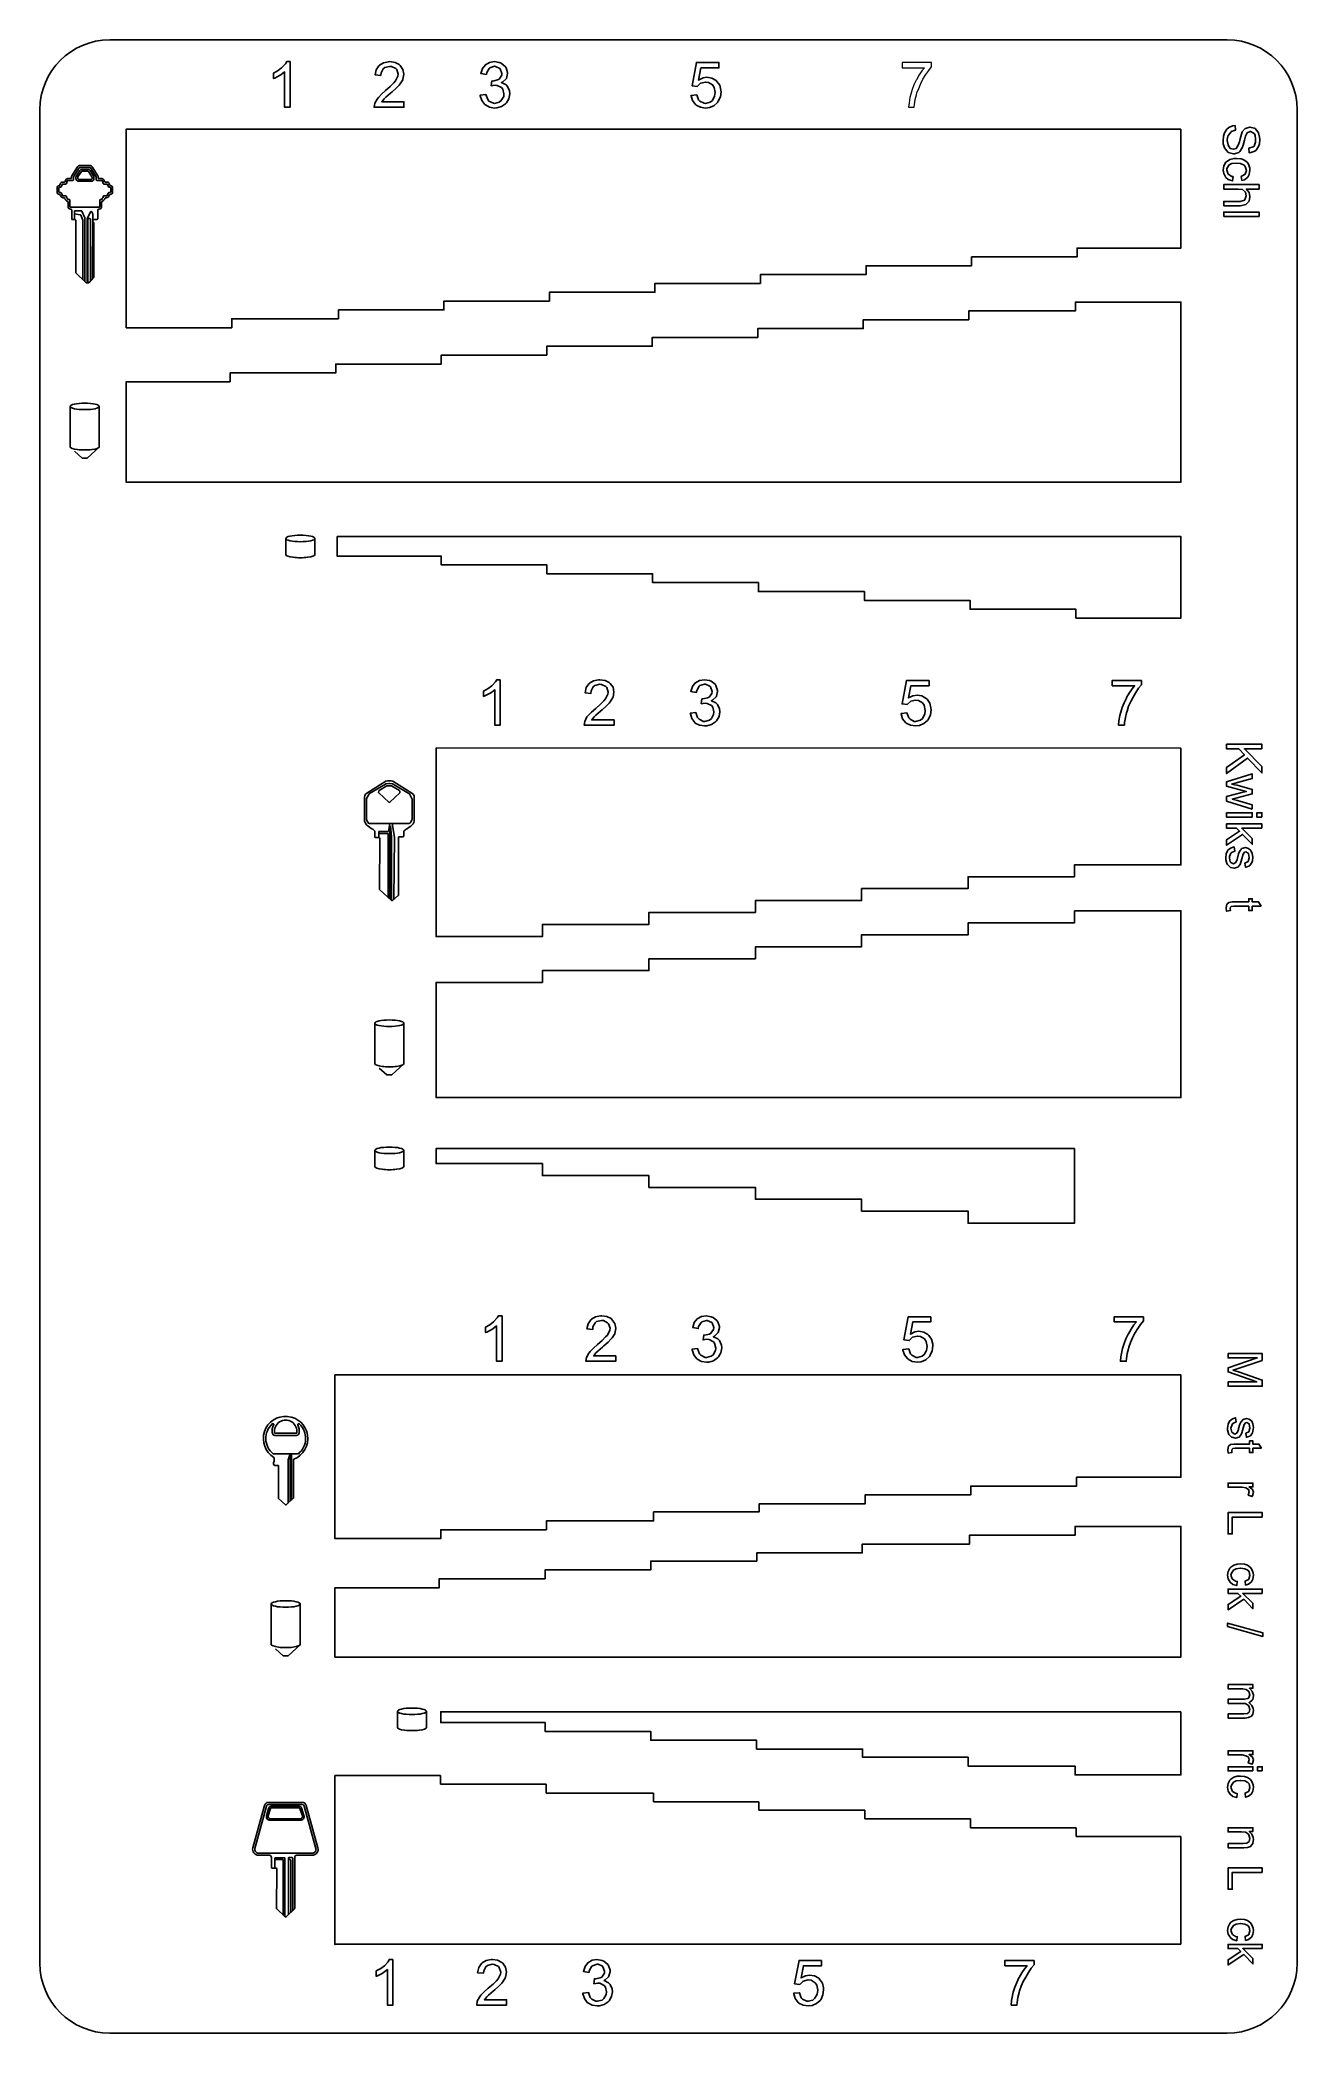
# Model space of a CAD drawing. Extents: x 0 to 5398, y 0 to 8560.
import ezdxf

# ---------------------------------------------------------------- set-up
doc = ezdxf.new("R2010")
doc.units = 0
doc.header["$LTSCALE"] = 10.66
doc.header["$MEASUREMENT"] = 0

msp = doc.modelspace()

# ---------------------------------------------------------------- linework, layer by layer
at = {"color": 221}
for p, q in [((300, 8560), (5098, 8560)), ((0, 300), (0, 8260)), ((5398, 8260), (5398, 300)), ((133, 7964), (120.3, 7964)), ((136, 7970.2), (136, 7967)), ((161.3, 8014.7), (137.6, 7975.9)), ((196, 8020), (170.7, 8020)), ((215.3, 8020), (196, 8020)), ((248.4, 7975.9), (224.7, 8014.7)), ((250, 7967), (250, 7970.2)), ((265.7, 7964), (253, 7964)), ((74, 7924), (74, 7907)), ((87.8, 7941.7), (86, 7936.9)), ((87.5, 7894.2), (89.9, 7888.7)), ((105.5, 7949), (98.1, 7949)), ((100, 7882), (103.4, 7882)), ((109.7, 7955.8), (108.4, 7951.2)), ((277.6, 7951.2), (276.3, 7955.8)), ((287.9, 7949), (280.5, 7949)), ((282.6, 7882), (286, 7882)), ((296.1, 7888.7), (298.5, 7894.2)), ((300, 7936.9), (298.2, 7941.7)), ((312, 7907), (312, 7924)), ((121, 7863.3), (121, 7844)), ((132, 7833), (134, 7833)), ((137, 7830), (137, 7791)), ((148.2, 7788), (148.2, 7823)), ((148.2, 7812.4), (173.3, 7809.2)), ((151.2, 7826), (178, 7826)), ((175.7, 7807.4), (184.8, 7785.6)), ((180.8, 7824.2), (192.8, 7795.6)), ((193, 7794.4), (193, 7522)), ((203, 7517), (203, 7790.3)), ((203.3, 7791.6), (218, 7821)), ((207.2, 7791.1), (206.2, 7788.5)), ((214, 7793), (210, 7793)), ((217, 7524.1), (217, 7790)), ((223.5, 7820.8), (226.8, 7812.5)), ((227, 7811.4), (226.1, 7535)), ((249, 7792), (249, 7830)), ((252, 7833), (254, 7833)), ((265, 7844), (265, 7863.3)), ((140, 7788), (151, 7788)), ((154, 7785), (154, 7562.2)), ((185, 7784.4), (185, 7530)), ((206, 7787.4), (206, 7517)), ((227, 7780), (227, 7789)), ((227, 7789), (246, 7789)), ((231.1, 7775.9), (227, 7780)), ((232, 7543.1), (232, 7773.8)), ((154.9, 7560.1), (197.1, 7517.9)), ((211.9, 7518.1), (231.3, 7541.2)), ((199.2, 7517), (209.6, 7517)), ((130, 6986), (130, 6811)), ((255, 6986), (255, 6811)), ((149.3, 6793.5), (182, 6764)), ((182, 6764), (203, 6764)), ((255, 6811), (203, 6764)), ((1056, 6419), (1056, 6350)), ((1181, 6419), (1181, 6350)), ((1394, 5308.2), (1394, 5211.4)), ((1403, 5301.9), (1411.8, 5319.6)), ((1486, 5376), (1403.5, 5325.2)), ((1415.3, 5323.3), (1483.4, 5364)), ((1454.2, 5328.5), (1454.8, 5333.6)), ((1498, 5286), (1455.1, 5326)), ((1456.2, 5335.8), (1490.3, 5356.6)), ((1486.9, 5365.2), (1498.9, 5366.7)), ((1491.8, 5357), (1499, 5357)), ((1508.2, 5357), (1499, 5357)), ((1513.1, 5365.2), (1501.1, 5366.7)), ((1502, 5286), (1544.9, 5326)), ((1543.8, 5335.8), (1509.7, 5356.6)), ((1515, 5376), (1597.5, 5325.2)), ((1584.7, 5323.3), (1516.6, 5364)), ((1545.8, 5328.5), (1545.2, 5333.6)), ((1597, 5301.9), (1588.2, 5319.6)), ((1607, 5308.2), (1607, 5211.4)), ((1402, 5214), (1402, 5297.9)), ((1598, 5214), (1598, 5297.9)), ((1407.6, 5200.2), (1402.9, 5210.2)), ((1421.3, 5195), (1415.7, 5195)), ((1421.3, 5195), (1584.3, 5195)), ((1438, 5137.1), (1438, 5160.6)), ((1455.2, 5134), (1455.2, 5160)), ((1455.2, 5160), (1497, 5160)), ((1496, 5152), (1455.2, 5152)), ((1496, 4877.2), (1496, 5152)), ((1497, 5160), (1502.8, 5195)), ((1502.8, 5195), (1512.7, 5195)), ((1505, 5185), (1503, 5165)), ((1503, 5165), (1503, 4871)), ((1509.4, 5137), (1505, 5185)), ((1509.4, 4865.3), (1509.4, 5137)), ((1512.7, 5195), (1522, 5136.2)), ((1559, 5138), (1543, 5138)), ((1562, 5141), (1562, 5159.2)), ((1592.4, 5200.2), (1597.1, 5210.2)), ((1456, 5134), (1441, 5134.1)), ((1458, 4912.4), (1459, 5131)), ((1522, 5135.8), (1520.2, 4869.8)), ((1540, 5135), (1540, 4887.4)), ((1510.1, 4864.7), (1459, 4910.1)), ((1538.9, 4885.1), (1514, 4864.6)), ((1438, 4337), (1438, 4162)), ((1563, 4337), (1563, 4162)), ((1457.3, 4144.5), (1490, 4115)), ((1490, 4115), (1511, 4115)), ((1563, 4162), (1511, 4115)), ((1438, 3791), (1438, 3722)), ((1563, 3791), (1563, 3722)), ((1065.9, 2462.5), (1074.3, 2488)), ((1074.3, 2488), (1074, 2283.9)), ((1080, 2289.5), (1080, 2488)), ((1006, 2469.8), (1006, 2457.2)), ((1024, 2437), (1010.6, 2437)), ((1024, 2437), (1024, 2298.3)), ((1065.8, 2276.2), (1065.8, 2461.5)), ((1089, 2462.2), (1089, 2299.2)), ((1024.9, 2296.1), (1053.9, 2268.9)), ((1088.1, 2297), (1058.1, 2268.9)), ((993, 1843), (993, 1668)), ((1118, 1843), (1118, 1668)), ((1012.3, 1650.5), (1045, 1621)), ((1118, 1668), (1066, 1621)), ((1045, 1621), (1066, 1621)), ((1535, 1382), (1535, 1313)), ((1660, 1382), (1660, 1313)), ((1720, 1107), (1267, 1107)), ((1267, 1107), (1267, 382)), ((1720, 1107), (1720, 1069)), ((1720, 1069), (2174, 1069)), ((2174, 1069), (2174, 1031)), ((2174, 1031), (2634, 1031)), ((2634, 1031), (2634, 993)), ((964.5, 977.8), (914.2, 795.7)), ((1126.1, 991), (981.9, 991)), ((2634, 993), (3087, 993)), ((3087, 993), (3087, 958)), ((3087, 958), (3542, 958)), ((3542, 958), (3542, 920)), ((3542, 920), (3995, 920)), ((3995, 920), (3996, 920)), ((3996, 920), (3996, 882)), ((3996, 882), (4450, 882)), ((4450, 882), (4450, 844)), ((4450, 844), (4899, 845)), ((4899, 845), (4899, 382)), ((938.3, 764), (985.3, 764)), ((994, 712.1), (994.3, 754.9)), ((1014, 709), (997, 709.1)), ((1008.7, 725), (1008.7, 750)), ((1008.7, 709), (1008.7, 725)), ((1011.7, 753), (1049, 753)), ((1041.6, 746), (1011.7, 746)), ((1016, 535.3), (1017, 706)), ((1044.6, 522.8), (1044.6, 743)), ((1052, 750), (1052, 499.8)), ((1067, 751), (1067, 508.4)), ((1082.4, 754), (1070, 754)), ((1074.3, 745), (1070, 745)), ((1077.3, 518.2), (1077.3, 742)), ((1085.4, 525.9), (1085.4, 751)), ((1094, 755), (1094, 535.3)), ((1172, 764), (1103, 764)), ((1052.9, 499), (1016.9, 533.1)), ((1044.6, 506.8), (1044.6, 522.8)), ((1093.1, 533.1), (1057.1, 499)), ((4899, 382), (1267, 382)), ((5098, 0), (300, 0))]:
    msp.add_line(p, q, dxfattribs=at)
at = {"color": 221, "flags": 128}
for points in [[(1074.6, 8466.4), (1059.8, 8466.4), (1054.2, 8457.2), (1038, 8440.3), (1022.5, 8428.4), (1003.5, 8417.1), (1003.5, 8393.9), (1008.5, 8396), (1028.2, 8406.6), (1034.5, 8410.1), (1050.7, 8422.7), (1050.7, 8270.7), (1074.6, 8270.7), (1074.6, 8466.4)], [(1502.5, 8466.4), (1496.8, 8465.7), (1475, 8461.4), (1458.1, 8451.6), (1455.3, 8448.8), (1444.1, 8431.9), (1439.1, 8410.1), (1463.8, 8407.3), (1465.2, 8418.5), (1474.3, 8436.1), (1480.6, 8441), (1501.8, 8446), (1510.2, 8445.3), (1528.5, 8436.8), (1532, 8432.6), (1538.3, 8412.9), (1536.9, 8403.7), (1527.1, 8384), (1520.1, 8374.9), (1504.6, 8360.1), (1484.2, 8342.5), (1466.6, 8327), (1453.2, 8313), (1447.6, 8305.9), (1437.7, 8287.6), (1434.9, 8270.7), (1563, 8270.7), (1563, 8294), (1468, 8294), (1477.8, 8306.6), (1485.6, 8313.7), (1505.3, 8331.3), (1512.3, 8336.9), (1529.9, 8353.1), (1542.6, 8365), (1547.5, 8371.4), (1558, 8389), (1558.8, 8391.1), (1563, 8412.2), (1563, 8412.9), (1558.8, 8433.3), (1546.8, 8450.2), (1542.6, 8453.7), (1525, 8462.8), (1502.5, 8466.4)], [(1951.4, 8466.4), (1931, 8462.8), (1912.7, 8453), (1900, 8436.8), (1893, 8415.7), (1916.9, 8411.5), (1918.3, 8419.9), (1928.9, 8437.5), (1931.7, 8440.3), (1952.1, 8446.7), (1956.3, 8446), (1974.6, 8437.5), (1976.7, 8435.4), (1983.8, 8415.7), (1983.1, 8408), (1971.8, 8391.8), (1964.8, 8388.3), (1944.4, 8383.3), (1940.2, 8384), (1937.3, 8362.9), (1954.2, 8365.7), (1963.4, 8364.3), (1981.7, 8355.2), (1987.3, 8348.1), (1992.2, 8327.7), (1991.5, 8316.5), (1981, 8298.9), (1972.5, 8292.6), (1952.1, 8286.9), (1947.2, 8287.6), (1928.2, 8296.1), (1922.6, 8303.8), (1914.1, 8325.6), (1890.2, 8322.1), (1890.9, 8319.3), (1897.2, 8298.9), (1909.9, 8282.7), (1912.7, 8280.6), (1930.3, 8270.7), (1952.1, 8267.2), (1962, 8267.9), (1982.4, 8273.6), (1999.3, 8284.8), (2003.5, 8289.7), (2014, 8307.3), (2017.6, 8328.4), (2016.9, 8341.1), (2008.4, 8359.4), (2001.4, 8367.1), (1981.7, 8376.3), (1985.9, 8378.4), (2001.4, 8392.5), (2002.8, 8394.6), (2008.4, 8415.7), (2007.7, 8419.9), (2001.4, 8440.3), (1997.9, 8446), (1981, 8459.3), (1972.5, 8462.8), (1951.4, 8466.4)], [(2864.1, 8399.5), (2847.2, 8397.4), (2827.5, 8387.6), (2838.1, 8439.6), (2915.5, 8439.6), (2915.5, 8462.8), (2819.1, 8462.8), (2800.1, 8362.9), (2822.6, 8360.1), (2836.6, 8373.5), (2837.4, 8373.5), (2857.8, 8378.4), (2870.4, 8377), (2888, 8367.1), (2895.1, 8355.9), (2899.3, 8334.8), (2897.2, 8317.9), (2887.3, 8300.3), (2878.2, 8292.6), (2858.5, 8286.9), (2852.8, 8287.6), (2833.8, 8296.1), (2828.2, 8303.1), (2820.5, 8323.5), (2795.8, 8321.4), (2795.8, 8319.3), (2802.2, 8298.9), (2814.8, 8282), (2817.6, 8279.9), (2835.9, 8270.7), (2858.5, 8267.2), (2875.3, 8269.3), (2893.6, 8277.1), (2909.1, 8291.2), (2912.6, 8296.1), (2921.8, 8315.1), (2924.6, 8336.9), (2923.9, 8344.6), (2919, 8365), (2907, 8381.9), (2903.5, 8385.4), (2885.2, 8396), (2864.1, 8399.5)], [(5238.2, 8131.6), (5237.1, 8142.6), (5232.7, 8160.1), (5229.4, 8165.6), (5217.4, 8178.7), (5214.1, 8180.9), (5195.5, 8185.3), (5194.4, 8185.3), (5176.9, 8179.8), (5174.7, 8178.7), (5162.6, 8164.5), (5159.3, 8155.7), (5152.8, 8134.9), (5150.6, 8122.8), (5145.1, 8107.5), (5136.3, 8093.3), (5124.3, 8090), (5111.2, 8093.3), (5101.3, 8107.5), (5101.3, 8108.6), (5098, 8127.2), (5098, 8132.7), (5102.4, 8151.3), (5103.5, 8151.3), (5114.4, 8165.6), (5115.5, 8166.6), (5133.1, 8172.1), (5132, 8191.8), (5121, 8190.7), (5104.6, 8183.1), (5096.9, 8176.5), (5086, 8161.2), (5081.6, 8146.9), (5080.5, 8126.1), (5080.5, 8114.1), (5086, 8096.6), (5090.3, 8090), (5102.4, 8076.8), (5107.9, 8074.6), (5125.4, 8070.3), (5129.8, 8070.3), (5147.3, 8076.8), (5151.7, 8080.1), (5162.6, 8096.6), (5167, 8107.5), (5172.5, 8129.4), (5176.9, 8146.9), (5183.4, 8160.1), (5196.6, 8166.6), (5197.7, 8166.6), (5213, 8157.9), (5217.4, 8151.3), (5219.6, 8131.6), (5219.6, 8120.6), (5213, 8104.2), (5208.6, 8100.9), (5191.1, 8094.4), (5192.2, 8074.6), (5198.8, 8075.7), (5216.3, 8082.3), (5221.8, 8086.7), (5232.7, 8102), (5236, 8113), (5238.2, 8131.6)], [(5195.5, 8000.2), (5195.5, 8008.9), (5188.9, 8026.5), (5183.4, 8034.1), (5169.2, 8045.1), (5157.2, 8048.4), (5137.4, 8050.6), (5127.6, 8050.6), (5109, 8046.2), (5094.7, 8036.3), (5092.5, 8034.1), (5083.8, 8018.8), (5080.5, 8000.2), (5082.7, 7985.9), (5091.4, 7969.5), (5102.4, 7960.7), (5121, 7954.2), (5123.2, 7972.8), (5117.7, 7973.9), (5102.4, 7982.6), (5101.3, 7983.7), (5095.8, 8000.2), (5095.8, 8007.8), (5105.7, 8023.2), (5117.7, 8028.6), (5138.5, 8030.8), (5155, 8029.7), (5170.3, 8022.1), (5174.7, 8016.6), (5180.2, 7999.1), (5174.7, 7983.7), (5174.7, 7982.6), (5158.2, 7973.9), (5160.4, 7956.4), (5172.5, 7959.6), (5186.7, 7970.6), (5192.2, 7981.5), (5195.5, 8000.2)], [(5234.9, 7919.1), (5234.9, 7938.8), (5082.7, 7938.8), (5082.7, 7919.1), (5142.9, 7919.1), (5145.1, 7919.1), (5163.7, 7916.9), (5175.8, 7906), (5179.1, 7890.6), (5179.1, 7889.5), (5173.6, 7873.1), (5171.4, 7870.9), (5152.8, 7866.5), (5082.7, 7866.5), (5082.7, 7847.9), (5152.8, 7847.9), (5160.4, 7849), (5178, 7852.3), (5191.1, 7865.4), (5192.2, 7867.6), (5195.5, 7886.3), (5195.5, 7887.4), (5192.2, 7904.9), (5180.2, 7919.1), (5234.9, 7919.1)], [(5082.7, 7801.9), (5234.9, 7801.9), (5234.9, 7820.5), (5082.7, 7820.5), (5082.7, 7801.9)], [(1976.7, 5812.1), (1961.3, 5812.1), (1955.6, 5802.9), (1940.2, 5786), (1924.7, 5774.1), (1905, 5763.5), (1905, 5740.3), (1910.6, 5742.4), (1930.3, 5753), (1935.9, 5756.5), (1952.8, 5769.1), (1952.8, 5617.1), (1976.7, 5617.1), (1976.7, 5812.1)], [(2403.9, 5812.1), (2399, 5812.1), (2377.1, 5807.8), (2360.3, 5798), (2356.7, 5795.2), (2346.2, 5778.3), (2341.3, 5755.8), (2365.9, 5753.7), (2366.6, 5764.2), (2375.7, 5781.8), (2382.8, 5787.4), (2403.9, 5792.4), (2411.6, 5791.7), (2429.9, 5782.5), (2434.1, 5778.3), (2440.5, 5758.6), (2439.1, 5750.1), (2429.2, 5730.4), (2421.5, 5721.3), (2406.7, 5706.5), (2386.3, 5688.9), (2368.7, 5673.4), (2355.3, 5659.4), (2349, 5652.3), (2339.1, 5633.3), (2336.3, 5617.1), (2465.1, 5617.1), (2465.1, 5639.7), (2369.4, 5639.7), (2380, 5653), (2387, 5660.1), (2407.4, 5677.7), (2413.7, 5683.3), (2432, 5698.8), (2444, 5711.4), (2448.9, 5717.8), (2460.2, 5735.4), (2460.9, 5736.8), (2464.4, 5758.6), (2460.9, 5779.7), (2448.2, 5796.6), (2444.7, 5800.1), (2426.4, 5809.3), (2403.9, 5812.1)], [(2853.5, 5812.1), (2832.4, 5809.3), (2814.8, 5799.4), (2814.1, 5798.7), (2802.2, 5783.2), (2794.4, 5762.1), (2818.4, 5757.9), (2820.5, 5766.3), (2830.3, 5783.9), (2833.8, 5786.7), (2853.5, 5792.4), (2857.8, 5792.4), (2876.8, 5783.9), (2878.9, 5781.8), (2885.9, 5762.1), (2884.5, 5753.7), (2873.2, 5737.5), (2866.9, 5734), (2845.8, 5729.7), (2842.3, 5729.7), (2839.5, 5709.3), (2856.3, 5711.4), (2865.5, 5710.7), (2883.8, 5700.9), (2888.7, 5694.5), (2894.3, 5674.1), (2892.9, 5662.9), (2883.1, 5645.3), (2874.6, 5638.3), (2854.2, 5633.3), (2849.3, 5633.3), (2830.3, 5642.5), (2824, 5650.2), (2816.2, 5671.3), (2792.3, 5668.5), (2793, 5665.7), (2798.6, 5645.3), (2812, 5629.1), (2814.1, 5626.3), (2832.4, 5616.4), (2854.2, 5613.6), (2863.4, 5614.3), (2883.8, 5620), (2901.4, 5631.2), (2905.6, 5635.4), (2916.2, 5653.7), (2919.7, 5674.1), (2918.3, 5686.8), (2909.8, 5705.8), (2902.8, 5713.5), (2883.1, 5722), (2888, 5724.8), (2903.5, 5738.9), (2904.9, 5741), (2909.8, 5761.4), (2909.8, 5766.3), (2902.8, 5786.7), (2899.3, 5792.4), (2882.4, 5805.7), (2874.6, 5808.5), (2853.5, 5812.1)], [(3817.6, 5808.5), (3720.5, 5808.5), (3702.2, 5708.6), (3724, 5705.8), (3738.8, 5719.9), (3759.9, 5724.8), (3771.8, 5723.4), (3789.4, 5712.8), (3797.2, 5702.3), (3801.4, 5680.5), (3799.3, 5663.6), (3789.4, 5646), (3780.3, 5639), (3759.9, 5633.3), (3754.3, 5633.3), (3736, 5642.5), (3730.3, 5648.8), (3722.6, 5669.9), (3698, 5667.8), (3698, 5665.7), (3704.3, 5644.6), (3717, 5628.4), (3719.8, 5626.3), (3738.1, 5616.4), (3759.9, 5613.6), (3776.8, 5615.7), (3795.8, 5623.5), (3811.3, 5637.6), (3814.8, 5642.5), (3823.2, 5661.5), (3826.7, 5682.6), (3826, 5691), (3820.4, 5711.4), (3809.1, 5728.3), (3804.9, 5731.8), (3787.3, 5742.4), (3766.2, 5745.9), (3748.6, 5743.1), (3729.6, 5734), (3739.5, 5786), (3817.6, 5786), (3817.6, 5808.5)], [(4730.3, 5809.3), (4604.3, 5809.3), (4604.3, 5786), (4700, 5786), (4689.5, 5773.4), (4677.5, 5755.1), (4665.5, 5735.4), (4664.8, 5733.3), (4655, 5713.5), (4647.2, 5693.1), (4640.9, 5672.7), (4637.4, 5658), (4633.2, 5636.1), (4631.7, 5617.1), (4656.4, 5617.1), (4657.1, 5628.4), (4660.6, 5650.2), (4665.5, 5670.6), (4667.6, 5677.7), (4674.7, 5698.1), (4683.8, 5718.5), (4693.7, 5737.5), (4705.6, 5757.9), (4717.6, 5775.5), (4730.3, 5790.3), (4730.3, 5809.3)], [(5246.9, 5514.7), (5246.9, 5535), (5094.8, 5535), (5094.8, 5514.7), (5147.3, 5514.7), (5171.9, 5489.7), (5094.8, 5435.4), (5094.8, 5409.1), (5185.3, 5475.9), (5246.9, 5411.7), (5246.9, 5439.3), (5171.5, 5514.7), (5246.9, 5514.7)], [(5205.1, 5256.2), (5205.1, 5274.7), (5141.3, 5293.7), (5119.8, 5299.7), (5140.9, 5305.3), (5205.1, 5321.7), (5205.1, 5341.1), (5140.4, 5358.7), (5129.2, 5361.3), (5117.6, 5364.3), (5141.3, 5370.8), (5205.1, 5388.5), (5205.1, 5407.8), (5094.8, 5374.2), (5094.8, 5354.4), (5179.6, 5332), (5160.7, 5327.7), (5094.8, 5310.5), (5094.8, 5291.1), (5205.1, 5256.2)], [(5205.1, 5221.7), (5205.1, 5240.6), (5094.8, 5240.6), (5094.8, 5221.7), (5205.1, 5221.7)], [(5246.9, 5221.7), (5246.9, 5240.6), (5225.3, 5240.6), (5225.3, 5221.7), (5246.9, 5221.7)], [(5246.9, 5174.3), (5246.9, 5193.2), (5094.8, 5193.2), (5094.8, 5174.3), (5138.3, 5174.3), (5151.2, 5161.4), (5094.8, 5124.7), (5094.8, 5101.5), (5164.1, 5148), (5205.1, 5105.8), (5205.1, 5129.9), (5160.3, 5174.3), (5246.9, 5174.3)], [(5207.7, 5050.2), (5207.7, 5050.6), (5205.5, 5066.6), (5199.9, 5078.6), (5189.6, 5087.7), (5175.8, 5091.1), (5161.1, 5086.8), (5160.7, 5086.8), (5150.3, 5074.7), (5146.5, 5064.8), (5141.3, 5046.3), (5140, 5040.7), (5135.3, 5027.3), (5124.9, 5021.7), (5112.9, 5027.8), (5110.7, 5030.8), (5107.7, 5047.2), (5107.7, 5053.2), (5113.3, 5067), (5115.9, 5069.6), (5130.5, 5075.6), (5127.5, 5094.1), (5112.4, 5089.4), (5101.2, 5079.9), (5099.5, 5077.8), (5093.9, 5064.4), (5092.2, 5046.7), (5092.6, 5038.6), (5096.5, 5023.5), (5099.1, 5019.2), (5109.4, 5008), (5112, 5006.2), (5127.1, 5002.4), (5127.9, 5002.4), (5143, 5007.1), (5152.9, 5019.2), (5156.4, 5028.6), (5161.6, 5046.7), (5162, 5048.5), (5166.3, 5063.5), (5171.5, 5070.9), (5177.9, 5073), (5187.8, 5067.4), (5189.1, 5065.3), (5192.1, 5048.9), (5192.1, 5046.7), (5187.4, 5032.1), (5174, 5024.8), (5176.6, 5006.7), (5179.2, 5007.1), (5193.9, 5013.1), (5195.2, 5014), (5203.8, 5027.3), (5205.9, 5033.8), (5207.7, 5050.2)], [(5243.4, 4839.5), (5232.2, 4858), (5205.1, 4858), (5205.1, 4871.8), (5190.4, 4871.8), (5190.4, 4858), (5127.1, 4858), (5118.5, 4858), (5105.1, 4855.8), (5096.5, 4848.1), (5096.5, 4847.7), (5093, 4832.1), (5094.8, 4817.9), (5111.6, 4820.9), (5110.7, 4829.1), (5112, 4835.2), (5115.4, 4838.6), (5125.8, 4839.5), (5190.4, 4839.5), (5190.4, 4820.9), (5205.1, 4820.9), (5205.1, 4839.5), (5243.4, 4839.5)], [(1984.5, 3080.4), (1969, 3080.4), (1963.4, 3071.2), (1947.9, 3054.3), (1932.4, 3042.4), (1913.4, 3031.8), (1913.4, 3008.6), (1918.3, 3010.7), (1938, 3020.5), (1944.4, 3024.8), (1960.6, 3037.4), (1960.6, 2885.4), (1984.5, 2885.4), (1984.5, 3080.4)], [(2412.3, 3080.4), (2406.7, 3080.4), (2384.9, 3076.1), (2368, 3066.3), (2365.2, 3063.5), (2353.9, 3046.6), (2349, 3024.1), (2373.6, 3022), (2374.3, 3032.5), (2384.2, 3050.1), (2390.5, 3055.7), (2411.6, 3060.7), (2419.4, 3060), (2437.7, 3050.8), (2441.9, 3046.6), (2448.2, 3026.9), (2446.8, 3018.4), (2437, 2998), (2429.2, 2989.6), (2414.4, 2974.8), (2394, 2957.2), (2376.4, 2941.7), (2363.1, 2927.7), (2357.4, 2920.6), (2346.9, 2901.6), (2344.1, 2885.4), (2472.8, 2885.4), (2472.8, 2908), (2377.8, 2908), (2387.7, 2921.3), (2395.4, 2928.4), (2415.1, 2945.2), (2421.5, 2950.9), (2439.8, 2967.1), (2451.7, 2979.7), (2456.7, 2985.4), (2467.9, 3003.7), (2468.6, 3005.1), (2472.8, 3026.2), (2472.8, 3026.9), (2468.6, 3048), (2456, 3064.9), (2452.4, 3068.4), (2434.1, 3077.5), (2412.3, 3080.4)], [(2861.3, 3080.4), (2840.2, 3077.5), (2822.6, 3067), (2809.9, 3051.5), (2802.9, 3029.7), (2826.8, 3025.5), (2828.2, 3034.6), (2838.8, 3052.2), (2841.6, 3054.3), (2862, 3060.7), (2865.5, 3060.7), (2884.5, 3052.2), (2886.6, 3050.1), (2893.6, 3030.4), (2892.2, 3022), (2881, 3005.8), (2874.6, 3002.2), (2853.5, 2998), (2850, 2998), (2847.2, 2976.9), (2864.1, 2979.7), (2873.2, 2979), (2891.5, 2969.2), (2897.2, 2962.8), (2902.1, 2941.7), (2900.7, 2931.2), (2890.8, 2912.9), (2882.4, 2906.5), (2862, 2901.6), (2857.1, 2901.6), (2838.1, 2910.8), (2831.7, 2917.8), (2824, 2939.6), (2800.1, 2936.8), (2800.8, 2934), (2807.1, 2913.6), (2819.8, 2896.7), (2821.9, 2894.6), (2840.2, 2884.7), (2862, 2881.9), (2871.8, 2881.9), (2892.2, 2887.5), (2909.1, 2899.5), (2913.3, 2903.7), (2923.9, 2922), (2927.4, 2942.4), (2926, 2955.1), (2918.3, 2974.1), (2910.5, 2981.1), (2891.5, 2990.3), (2895.8, 2993.1), (2911.2, 3007.2), (2912.6, 3009.3), (2918.3, 3029.7), (2917.6, 3034.6), (2911.2, 3055), (2907, 3060), (2890.1, 3073.3), (2882.4, 3076.8), (2861.3, 3080.4)], [(3825.3, 3076.8), (3728.2, 3076.8), (3709.9, 2976.9), (3732.4, 2974.1), (3746.5, 2988.2), (3767.6, 2993.1), (3780.3, 2991.7), (3797.9, 2981.1), (3804.9, 2970.6), (3809.1, 2948.8), (3807, 2931.9), (3797.2, 2914.3), (3788, 2906.5), (3767.6, 2901.6), (3762, 2901.6), (3743.7, 2910.8), (3738.1, 2917.1), (3730.3, 2938.2), (3705.7, 2936.1), (3705.7, 2933.3), (3712, 2912.9), (3724.7, 2896.7), (3727.5, 2894.6), (3745.8, 2884.7), (3767.6, 2881.9), (3784.5, 2883.3), (3803.5, 2891.8), (3819, 2905.1), (3822.5, 2910.8), (3831.7, 2929.8), (3834.5, 2950.9), (3833.8, 2959.3), (3828.8, 2979.7), (3816.9, 2996.6), (3812.7, 3000.1), (3795.1, 3010.7), (3774, 3014.2), (3757.1, 3011.4), (3737.4, 3002.2), (3747.9, 3054.3), (3825.3, 3054.3), (3825.3, 3076.8)], [(4738, 3076.8), (4612.7, 3076.8), (4612.7, 3054.3), (4707.7, 3054.3), (4697.2, 3041.7), (4685.2, 3023.4), (4673.3, 3003.7), (4672.6, 3001.5), (4662.7, 2981.8), (4655, 2961.4), (4648.6, 2940.3), (4645.1, 2926.3), (4640.9, 2904.4), (4639.5, 2885.4), (4664.1, 2885.4), (4664.8, 2896.7), (4668.3, 2918.5), (4673.3, 2938.9), (4675.4, 2946), (4682.4, 2966.4), (4691.6, 2986.1), (4701.4, 3005.8), (4713.4, 3025.5), (4726, 3043.8), (4738, 3058.5), (4738, 3076.8)], [(5248.2, 2889), (5248.2, 2918.3), (5101.8, 2918.3), (5101.8, 2899.6), (5226.9, 2899.6), (5101.8, 2857), (5101.8, 2839.5), (5224.8, 2796.9), (5101.8, 2796.9), (5101.8, 2778.3), (5248.2, 2778.3), (5248.2, 2804.3), (5146.5, 2839.5), (5136.9, 2842.7), (5123.1, 2847.5), (5127.3, 2849.1), (5144.9, 2854.4), (5248.2, 2889)], [(5210.4, 2600.5), (5208.3, 2615.9), (5202.9, 2627.6), (5192.8, 2636.1), (5180, 2639.8), (5165.7, 2635.6), (5155.6, 2623.9), (5152.4, 2615.4), (5147, 2596.7), (5146, 2592.5), (5140.7, 2578.1), (5131.1, 2572.8), (5119.4, 2579.2), (5117.8, 2581.3), (5114, 2597.3), (5114.6, 2602.1), (5119.9, 2616.4), (5121.5, 2618.6), (5136.4, 2624.9), (5133.7, 2642.5), (5119.9, 2638.3), (5108.2, 2628.7), (5107.6, 2628.1), (5101.3, 2614.8), (5099.7, 2597.3), (5099.7, 2590.3), (5103.9, 2574.9), (5105.5, 2571.2), (5116.2, 2559.5), (5117.8, 2558.9), (5133.2, 2554.7), (5148.6, 2558.9), (5158.2, 2570.6), (5160.9, 2578.6), (5166.2, 2597.3), (5171, 2613.2), (5175.8, 2620.2), (5182.2, 2622.3), (5191.8, 2617), (5192.3, 2615.4), (5195.5, 2599.4), (5195.5, 2597.8), (5191.2, 2582.9), (5178.4, 2576), (5180.6, 2558.4), (5182.2, 2558.9), (5197.1, 2564.8), (5197.6, 2565.3), (5206.7, 2578.6), (5208.3, 2584), (5210.4, 2600.5)], [(5245, 2512.1), (5234.3, 2529.7), (5208.3, 2529.7), (5208.3, 2543), (5193.9, 2543), (5193.9, 2529.7), (5133.2, 2529.7), (5125.7, 2529.7), (5111.9, 2527.5), (5103.4, 2520.1), (5100.7, 2504.6), (5102.3, 2491.3), (5117.8, 2493.5), (5117.2, 2501.4), (5118.8, 2507.8), (5122, 2511), (5132.1, 2512.1), (5193.9, 2512.1), (5193.9, 2493.5), (5208.3, 2493.5), (5208.3, 2512.1), (5245, 2512.1)], [(5210.4, 2323.1), (5206.7, 2334.8), (5205.6, 2336.4), (5191.8, 2346), (5208.3, 2346), (5208.3, 2362.5), (5101.8, 2362.5), (5101.8, 2344.4), (5157.7, 2344.4), (5162.5, 2344.4), (5178.4, 2341.2), (5188.6, 2334.8), (5191.8, 2324.2), (5188, 2310.9), (5204.5, 2304.5), (5206.7, 2307.7), (5210.4, 2323.1)], [(5248.2, 2216.1), (5248.2, 2235.3), (5101.8, 2235.3), (5101.8, 2143.7), (5119.4, 2143.7), (5119.4, 2216.1), (5248.2, 2216.1)], [(5210.4, 1966.4), (5209.3, 1976.6), (5204, 1991.5), (5198.1, 2000), (5184.8, 2009), (5171.5, 2013.3), (5154.5, 2014.9), (5141.2, 2013.8), (5125.7, 2009.6), (5113.5, 2001.6), (5109.2, 1996.2), (5101.8, 1982.9), (5099.7, 1966.4), (5101.8, 1950.5), (5109.8, 1937.2), (5110.3, 1936.6), (5122.6, 1927), (5138.5, 1922.3), (5140.7, 1939.8), (5133.7, 1941.4), (5121, 1948.9), (5118.8, 1951.5), (5114, 1966.4), (5115.6, 1975), (5124.2, 1987.7), (5124.2, 1988.3), (5136.9, 1994.1), (5155, 1996.2), (5155.6, 1996.2), (5173.7, 1994.1), (5185.9, 1987.7), (5191.8, 1980.8), (5195.5, 1965.4), (5195.5, 1964.8), (5190.2, 1949.9), (5188.6, 1948.3), (5174.2, 1941.4), (5176.9, 1923.8), (5189.6, 1928.1), (5201.9, 1937.7), (5207.7, 1949.4), (5210.4, 1966.4)], [(5248.2, 1888.7), (5248.2, 1906.8), (5101.8, 1906.8), (5101.8, 1888.7), (5143.8, 1888.7), (5156.1, 1875.9), (5101.8, 1840.8), (5101.8, 1818.4), (5168.9, 1863.2), (5208.3, 1822.7), (5208.3, 1846.1), (5164.6, 1888.7), (5248.2, 1888.7)], [(5099.1, 1746.6), (5250.8, 1704), (5250.8, 1718.4), (5099.1, 1761), (5099.1, 1746.6)], [(5210.4, 1448.5), (5210.4, 1452.2), (5205.6, 1467.6), (5204.5, 1469.2), (5193.4, 1480.9), (5208.3, 1480.9), (5208.3, 1496.9), (5101.8, 1496.9), (5101.8, 1478.8), (5157.2, 1478.8), (5164.1, 1478.8), (5179, 1476.1), (5190.7, 1466.6), (5195, 1452.7), (5195, 1452.2), (5189.1, 1438.4), (5187, 1437.3), (5171, 1433.6), (5101.8, 1433.6), (5101.8, 1416), (5163.5, 1416), (5174.7, 1414.9), (5187.5, 1408.5), (5190.2, 1404.8), (5195, 1389.9), (5191.8, 1378.7), (5184.3, 1372.3), (5168.9, 1370.7), (5101.8, 1370.7), (5101.8, 1353.2), (5174.7, 1353.2), (5189.1, 1354.8), (5201.9, 1361.7), (5207.2, 1369.1), (5210.4, 1385.7), (5209.9, 1393.6), (5204, 1406.9), (5191.8, 1418.7), (5193.4, 1419.2), (5205.6, 1429.3), (5207.2, 1432.5), (5210.4, 1448.5)], [(5210.4, 1173.2), (5206.7, 1185), (5205.6, 1186), (5191.8, 1196.1), (5208.3, 1196.1), (5208.3, 1212.6), (5101.8, 1212.6), (5101.8, 1194.5), (5157.7, 1194.5), (5162.5, 1194.5), (5178.4, 1191.3), (5188.6, 1185), (5191.8, 1174.3), (5188, 1161), (5204.5, 1154.6), (5206.7, 1157.8), (5210.4, 1173.2)], [(5208.3, 1125.9), (5208.3, 1144), (5101.8, 1144), (5101.8, 1125.9), (5208.3, 1125.9)], [(5248.2, 1125.9), (5248.2, 1144), (5228, 1144), (5228, 1125.9), (5248.2, 1125.9)], [(5210.4, 1055.6), (5209.3, 1065.7), (5204, 1081.2), (5198.1, 1089.1), (5184.8, 1098.2), (5171.5, 1102.4), (5154.5, 1104), (5141.2, 1103), (5125.7, 1098.7), (5113.5, 1090.7), (5109.2, 1085.9), (5101.8, 1072.1), (5099.7, 1055.6), (5101.8, 1039.6), (5109.8, 1026.3), (5110.3, 1025.8), (5122.6, 1016.7), (5138.5, 1011.4), (5140.7, 1029), (5133.7, 1030.6), (5121, 1038), (5118.8, 1040.7), (5114, 1056.1), (5115.6, 1064.6), (5124.2, 1077.4), (5136.9, 1083.8), (5155, 1085.4), (5155.6, 1085.4), (5173.7, 1083.3), (5185.9, 1076.9), (5191.8, 1070.5), (5195.5, 1055.1), (5195.5, 1054.5), (5190.2, 1039.6), (5188.6, 1038), (5174.2, 1030.6), (5176.9, 1013), (5189.6, 1017.8), (5201.9, 1027.4), (5207.7, 1039.1), (5210.4, 1055.6)], [(5210.4, 832), (5209.9, 840.5), (5204, 854.9), (5192.8, 866.1), (5208.3, 866.1), (5208.3, 882.1), (5101.8, 882.1), (5101.8, 864), (5159.8, 864), (5175.8, 862.4), (5187.5, 856), (5190.7, 851.2), (5195, 835.7), (5191.8, 823.5), (5182.7, 816), (5166.2, 813.9), (5101.8, 813.9), (5101.8, 795.8), (5167.3, 795.8), (5168.9, 795.8), (5184.8, 796.9), (5198.1, 802.2), (5207.2, 814.4), (5207.7, 816), (5210.4, 832)], [(5248.2, 690.4), (5248.2, 709.6), (5101.8, 709.6), (5101.8, 618), (5119.4, 618), (5119.4, 690.4), (5248.2, 690.4)], [(5210.4, 440.7), (5209.3, 450.9), (5204, 465.8), (5198.1, 474.3), (5184.8, 483.3), (5171.5, 487.6), (5154.5, 489.2), (5141.2, 488.1), (5125.7, 483.3), (5113.5, 475.9), (5109.2, 470.6), (5101.8, 457.2), (5099.7, 440.7), (5101.8, 424.8), (5109.8, 411.5), (5110.3, 410.9), (5122.6, 401.4), (5138.5, 396.6), (5140.7, 414.1), (5133.7, 415.7), (5121, 423.2), (5118.8, 425.8), (5114, 440.7), (5115.6, 449.3), (5124.2, 462), (5124.2, 462.6), (5136.9, 468.4), (5155, 470.6), (5155.6, 470.6), (5173.7, 468.4), (5185.9, 462), (5191.8, 455.1), (5195.5, 439.7), (5195.5, 439.1), (5190.2, 424.2), (5188.6, 422.6), (5174.2, 415.7), (5176.9, 398.2), (5189.6, 402.4), (5201.9, 412), (5207.7, 423.7), (5210.4, 440.7)], [(5248.2, 363), (5248.2, 381.1), (5101.8, 381.1), (5101.8, 363), (5143.8, 363), (5156.1, 350.2), (5101.8, 315.1), (5101.8, 292.8), (5168.9, 337.5), (5208.3, 297), (5208.3, 320.4), (5164.6, 363), (5248.2, 363)], [(1515.8, 315.6), (1500.3, 315.6), (1494.7, 306.4), (1479.2, 289.5), (1463.8, 277.6), (1444.1, 267), (1444.1, 243.8), (1449, 245.9), (1469.4, 255.8), (1475, 260), (1491.9, 272.7), (1491.9, 120.7), (1515.8, 120.7), (1515.8, 315.6)], [(1943, 315.6), (1937.3, 315.6), (1916.2, 311.4), (1898.6, 301.5), (1895.8, 298.7), (1885.3, 281.8), (1879.6, 259.3), (1904.3, 257.2), (1905.7, 267.7), (1914.8, 285.3), (1921.9, 290.9), (1942.3, 295.9), (1950.7, 295.2), (1969, 286), (1972.5, 281.8), (1978.9, 262.1), (1978.1, 253.7), (1967.6, 233.2), (1960.6, 224.8), (1945.8, 210), (1925.4, 192.4), (1907.1, 176.9), (1893.7, 162.9), (1888.1, 155.1), (1878.2, 136.8), (1875.4, 120.7), (2003.5, 120.7), (2003.5, 143.2), (1908.5, 143.2), (1918.3, 156.5), (1926.1, 163.6), (1946.5, 180.5), (1952.8, 186.1), (1970.4, 202.3), (1983.1, 214.9), (1988, 220.6), (1998.6, 238.9), (1999.3, 240.3), (2003.5, 261.4), (2003.5, 262.1), (1999.3, 283.2), (1987.3, 300.1), (1983.1, 303.6), (1965.5, 312.8), (1943, 315.6)], [(2391.9, 315.6), (2371.5, 312.8), (2353.2, 302.2), (2340.5, 286.7), (2333.5, 264.9), (2357.4, 260.7), (2359.5, 269.8), (2369.4, 287.4), (2372.2, 289.5), (2392.6, 295.9), (2396.8, 295.9), (2415.8, 287.4), (2417.2, 285.3), (2424.3, 265.6), (2423.6, 257.2), (2412.3, 241), (2406, 237.5), (2384.9, 233.2), (2380.7, 233.2), (2378.5, 212.1), (2395.4, 214.9), (2404.6, 214.2), (2422.2, 204.4), (2427.8, 197.4), (2433.4, 176.9), (2432, 166.4), (2421.5, 148.1), (2413.7, 141.8), (2393.3, 136.8), (2387.7, 136.8), (2369.4, 146), (2363.1, 153), (2355.3, 174.8), (2331.4, 172), (2331.4, 169.2), (2337.7, 148.8), (2350.4, 131.9), (2353.2, 129.8), (2371.5, 120), (2393.3, 117.1), (2402.5, 117.1), (2422.9, 122.8), (2439.8, 134.7), (2444, 139), (2454.5, 157.2), (2458.8, 177.7), (2457.4, 190.3), (2448.9, 209.3), (2441.9, 216.4), (2422.2, 225.5), (2426.4, 228.3), (2441.9, 242.4), (2443.3, 244.5), (2448.9, 264.9), (2448.9, 269.8), (2441.9, 290.2), (2438.4, 295.2), (2421.5, 308.5), (2413.7, 312.1), (2391.9, 315.6)], [(3356, 312.1), (3259.6, 312.1), (3240.6, 212.1), (3263.1, 209.3), (3277.9, 222.7), (3277.9, 223.4), (3298.3, 228.3), (3310.9, 226.9), (3328.5, 216.4), (3335.6, 205.8), (3339.8, 184), (3337.7, 167.1), (3327.8, 149.5), (3318.7, 141.8), (3299, 136.8), (3293.3, 136.8), (3274.3, 146), (3268.7, 152.3), (3261.7, 173.4), (3236.3, 171.3), (3237, 168.5), (3242.7, 148.1), (3255.3, 131.9), (3258.9, 129.1), (3276.5, 120), (3299, 117.1), (3315.9, 118.5), (3334.9, 127), (3349.6, 140.4), (3353.9, 146), (3362.3, 164.3), (3365.1, 186.1), (3365.1, 194.5), (3359.5, 214.9), (3347.5, 231.8), (3344, 235.4), (3325.7, 245.9), (3304.6, 249.4), (3287.7, 246.6), (3268, 236.8), (3278.6, 289.5), (3356, 289.5), (3356, 312.1)], [(4269.4, 312.1), (4143.4, 312.1), (4143.4, 289.5), (4238.4, 289.5), (4228.5, 276.9), (4215.9, 258.6), (4204.6, 238.9), (4203.2, 236.8), (4194.1, 217.1), (4185.6, 196.7), (4179.3, 175.5), (4175.8, 161.5), (4172.2, 139.7), (4170.8, 120.7), (4194.8, 120.7), (4196.2, 131.9), (4199, 153.7), (4203.9, 174.1), (4206.7, 181.2), (4213.8, 201.6), (4222.2, 221.3), (4232.8, 241), (4244, 260.7), (4256.7, 279), (4269.4, 293.8), (4269.4, 312.1)]]:
    msp.add_lwpolyline(points, close=True, dxfattribs=at)
at = {"color": 221, "lineweight": 0}
msp.add_lwpolyline([(3828.8, 8462.8), (3702.9, 8462.8), (3702.9, 8439.6), (3797.9, 8439.6), (3787.3, 8427), (3775.4, 8409.4), (3763.4, 8389), (3762.7, 8386.9), (3752.8, 8367.1), (3745.1, 8346.7), (3738.8, 8326.3), (3735.3, 8312.3), (3731.7, 8289.7), (3729.6, 8270.7), (3754.3, 8270.7), (3755.7, 8282), (3758.5, 8303.8), (3763.4, 8324.2), (3765.5, 8332), (3773.3, 8351.7), (3781.7, 8372.1), (3791.5, 8391.8), (3803.5, 8411.5), (3816.2, 8429.1), (3828.8, 8443.9)], close=True, dxfattribs=at)
at = {"color": 221, "flags": 128}
for points in [[(4899, 8177), (371, 8177), (371, 7324), (824, 7324), (824, 7332), (824, 7362), (1282, 7362), (1282, 7400), (1735, 7400), (1735, 7438), (2188, 7438), (2188, 7476), (2641, 7476), (2641, 7514), (3094, 7514), (3094, 7552), (3547, 7552), (3547, 7590), (4000, 7590), (4000, 7628), (4453, 7628), (4453, 7666), (4899, 7666), (4899, 8177)], [(817, 7092), (371, 7092), (371, 6660), (4899, 6660), (4899, 7434), (4446, 7434), (4446, 7396), (3988, 7396), (3988, 7358), (3535, 7358), (3535, 7320), (3082, 7320), (3082, 7282), (2629, 7282), (2629, 7244), (2176, 7244), (2176, 7206), (1723, 7206), (1723, 7168), (1270, 7168), (1270, 7130), (817, 7130), (817, 7092)], [(1276, 6427), (4899, 6427), (4899, 6077), (4448, 6077), (4448, 6115), (3994, 6115), (3994, 6148), (3994, 6153), (3540, 6153), (3540, 6191), (3085, 6191), (3085, 6229), (2631, 6229), (2631, 6267), (2177, 6267), (2177, 6305), (1723, 6305), (1723, 6343), (1276, 6343), (1276, 6427)], [(1701, 5519), (4899, 5518), (4899, 5017), (4442, 5017), (4442, 4966), (3985, 4966), (3985, 4915), (3528, 4915), (3528, 4864), (3072, 4864), (3072, 4813), (2615, 4813), (2615, 4761), (2158, 4761), (2158, 4709), (1701, 4709), (1701, 5519)], [(4442, 4820), (4899, 4820), (4899, 4018), (1701, 4018), (1701, 4512), (2158, 4512), (2158, 4563), (2615, 4563), (2615, 4614), (3072, 4614), (3072, 4665), (3527, 4665), (3527, 4716), (3985, 4716), (3985, 4768), (4442, 4768), (4442, 4820)], [(4442, 3799), (4442, 3478), (3985, 3478), (3985, 3530), (3528, 3530), (3528, 3581), (3072, 3581), (3072, 3632), (2615, 3632), (2615, 3683), (2158, 3683), (2158, 3734), (1701, 3734), (1701, 3799), (4442, 3799)], [(1267, 2827), (4899, 2827), (4899, 2387), (4451, 2387), (4451, 2349), (3997, 2349), (3997, 2311), (3543, 2311), (3543, 2273), (3088, 2273), (3088, 2238), (2635, 2238), (2635, 2200), (2175, 2200), (2175, 2162), (1722, 2162), (1722, 2162), (1722, 2162), (1722, 2162), (1721, 2162), (1721, 2124), (1267, 2124), (1267, 2827)], [(3078, 2027), (2623, 2027), (2623, 1989), (2169, 1989), (2169, 1951), (1715, 1951), (1715, 1913), (1267, 1913), (1267, 1615), (4899, 1615), (4899, 1616), (4899, 1616), (4899, 1616), (4899, 1615), (4899, 1616), (4899, 2176), (4445, 2176), (4445, 2138), (3991, 2138), (3991, 2100), (3531, 2100), (3531, 2062), (3078, 2062), (3078, 2027)], [(4899, 1380), (1721, 1380), (1721, 1334), (2169, 1334), (2169, 1296), (2623, 1296), (2623, 1258), (3077, 1258), (3077, 1220), (3532, 1220), (3532, 1185), (3985, 1185), (3985, 1185), (3985, 1147), (4445, 1147), (4445, 1109), (4899, 1109), (4899, 1380)]]:
    msp.add_lwpolyline(points, dxfattribs=at)
for points in [[(196, 8012), (170.7, 8012, 0.261538), (168.1, 8010.6), (144.4, 7971.7, 0.137752), (144, 7970.2), (144, 7959, -0.414214), (141, 7956), (120.3, 7956, 0.339788), (117.4, 7953.8), (114.6, 7943.2, -0.339788), (111.7, 7941), (98.1, 7941, 0.31696), (95.3, 7939), (91.7, 7929, -0.31696), (88.9, 7927), (85, 7927, 0.414214), (82, 7924), (82, 7907, 0.414214), (85, 7904), (90, 7904, -0.300021), (92.8, 7902.2), (97.2, 7891.8, 0.300021), (100, 7890), (111, 7890, -0.414214), (114, 7887), (114, 7882, 0.414214), (115, 7881), (117, 7881, -0.414214), (118, 7880), (118, 7877, 0.414214), (121, 7874), (126, 7874, -0.414214), (129, 7871), (129, 7844, 0.414214), (132, 7841), (190, 7841), (254, 7841, 0.414214), (257, 7844), (257, 7871, -0.414214), (260, 7874), (265, 7874, 0.414214), (268, 7877), (268, 7880, -0.414214), (269, 7881), (271, 7881, 0.414214), (272, 7882), (272, 7887, -0.414214), (275, 7890), (286, 7890, 0.300021), (288.8, 7891.8), (293.2, 7902.2, -0.300021), (296, 7904), (301, 7904, 0.414214), (304, 7907), (304, 7924, 0.414214), (301, 7927), (297.1, 7927, -0.31696), (294.3, 7929), (290.7, 7939, 0.31696), (287.9, 7941), (274.3, 7941, -0.339788), (271.4, 7943.2), (268.6, 7953.8, 0.339788), (265.7, 7956), (245, 7956, -0.414214), (242, 7959), (242, 7970.2, 0.137752), (241.6, 7971.7), (217.9, 8010.6, 0.261538), (215.3, 8012), (196, 8012)], [(206.4, 8004), (180.6, 8004, 0.255737), (171.4, 7998.9), (156.7, 7976.1, 0.143297), (155, 7970.1), (155, 7964, 0.414214), (166, 7953), (221, 7953, 0.414214), (232, 7964), (232, 7970.1, 0.143297), (230.3, 7976.1), (215.6, 7998.9, 0.255737), (206.4, 8004)], [(206.4, 7996), (180.6, 7996, 0.255737), (178.1, 7994.6), (163.5, 7971.7, 0.143297), (163, 7970.1), (163, 7964, 0.414214), (166, 7961), (221, 7961, 0.414214), (224, 7964), (224, 7970.1, 0.143297), (223.5, 7971.7), (208.9, 7994.6, 0.255737), (206.4, 7996)], [(1004, 2612, 0.107837), (998, 2595), (998, 2577, 0.272727), (1009, 2566), (1069, 2566), (1042, 2566), (1102, 2566, 0.272727), (1113, 2577), (1113, 2595, 0.107837), (1107, 2612, -0.667337), (1113.5, 2616.7, -0.453121), (1110, 2488), (1107, 2488), (1001, 2488, -0.453121), (997.5, 2616.7, -0.667337), (1004, 2612)], [(1008, 2577, -1.164543), (1103, 2577), (1008, 2577)], [(1126.1, 982), (981.9, 982, 0.337316), (973.2, 975.4), (922.9, 793.3, 0.495533), (938.3, 773), (1169.7, 773, 0.495533), (1185.1, 793.3), (1134.8, 975.4, 0.337316), (1126.1, 982)], [(1113.8, 974), (993.2, 974, 0.324628), (983.7, 967.1), (973.2, 935, 0.509858), (988.4, 914), (1118.6, 914, 0.509858), (1133.8, 935), (1123.3, 967.1, 0.324628), (1113.8, 974)], [(1113.8, 967), (993.2, 967, 0.324628), (990.3, 964.9), (979.8, 932.8, 0.509858), (988.4, 921), (1118.6, 921, 0.509858), (1127.2, 932.8), (1116.7, 964.9, 0.324628), (1113.8, 967)], [(1103, 764), (1169.7, 764, 0.495533), (1193.8, 795.7), (1143.5, 977.8, 0.337316), (1126.1, 991)]]:
    msp.add_lwpolyline(points, format="xyb", dxfattribs=at)
at = {"color": 221}
for centre, radius, start, end in [((300, 8260), 300, 90, 180), ((120.3, 7953), 11, 90, 165.06858), ((147, 7970.2), 11, 148.62699, 180), ((170.7, 8009), 11, 90, 148.62699), ((215.3, 8009), 11, 31.373, 90), ((239, 7970.2), 11, 0, 31.373), ((265.7, 7953), 11, 14.93142, 90), ((85, 7924), 11, 97.35854, 180), ((85, 7907), 11, 180, 268.95901), ((98.1, 7938), 11, 90, 160.34618), ((100, 7893), 11, 203.19859, 270), ((115, 7882), 9, 194.47751, 232.94648), ((271, 7882), 9, 307.05352, 345.52249), ((286, 7893), 11, 270, 336.80141), ((287.9, 7938), 11, 19.65382, 90), ((301, 7907), 11, 271.04099, 0), ((301, 7924), 11, 0, 82.64146), ((121, 7877), 11, 199.08192, 257.62637), ((132, 7844), 11, 180, 270), ((140, 7791), 3, 180, 270), ((172.9, 7806.2), 3, 22.61987, 82.65764), ((206, 7790.3), 3, 153.43495, 180), ((220.7, 7819.7), 3, 21.80141, 153.43495), ((224, 7811.4), 3, 359.81753, 21.80141), ((246, 7792), 3, 270, 360), ((254, 7844), 11, 270, 0), ((265, 7877), 11, 282.37363, 340.91808), ((182, 7784.4), 3, 0, 22.61987), ((209.6, 7520), 3, 270, 319.96974), ((1414, 5308.2), 20, 121.6075, 180), ((1486, 5362.1), 3, 97.12502, 120.84659), ((1500.5, 5324.5), 53.5, 74.27525, 105.72475), ((1508.2, 5354), 3, 58.57043, 90), ((1542.2, 5333.2), 3, 7.12502, 58.57043), ((1542.8, 5328.1), 3, 313.02507, 7.12502), ((1411, 5297.9), 9, 153.43495, 180), ((1500, 5288.2), 3, 226.97493, 313.02507), ((1422.4, 5209.8), 28.5, 176.7645, 226.9899), ((1479.2, 5266), 108.4, 225.29653, 242.3871), ((1543, 5135), 3, 90, 180), ((1565, 5159.2), 3, 148.27304, 180), ((1585.5, 5146.5), 27.1, 119.87599, 148.27304), ((1584.3, 5204), 9, 270, 334.79888), ((1456, 5131), 3, 359.74307, 89.74307), ((1055, 2553.5), 95.5, 292.06354, 238.478), ((1003, 2457.2), 3, 319.58544, 0), ((1010.6, 2440), 3, 246.01567, 270), ((1092, 2462.2), 3, 112.06354, 180), ((1056, 2271.1), 3, 226.84761, 313.15239), ((1086, 2299.2), 3, 313.15239, 0), ((981.9, 973), 18, 90, 164.56035), ((938.3, 789), 25, 164.56035, 270), ((985.3, 755), 9, 359.6726, 90), ((997, 712.1), 3, 179.6726, 269.6726), ((1070, 751), 3, 90, 180), ((1070, 742), 3, 90, 180), ((5098, 300), 300, 270, 0)]:
    msp.add_arc(centre, radius, start, end, dxfattribs=at)
at = {"color": 221, "extrusion": (0, 0, -1)}
for centre, radius, start, end in [((-5098, 8260), 300, 90, 180), ((-133, 7967), 3, 180, 270), ((-253, 7967), 3, 270, 360), ((-83.2, 7937.9), 3, 199.65382, 262.64146), ((-84.7, 7893), 3, 91.04099, 156.80141), ((-103.4, 7879), 3, 90, 165.52249), ((-105.5, 7952), 3, 194.93142, 270), ((-280.5, 7952), 3, 270, 345.06858), ((-282.6, 7879), 3, 14.47751, 90), ((-301.3, 7893), 3, 23.19859, 88.95901), ((-302.8, 7937.9), 3, 277.35854, 340.34618), ((-107.8, 7872.4), 3, 127.05352, 160.91808), ((-118, 7863.3), 3, 102.37363, 180), ((-134, 7830), 3, 90, 180), ((-151.2, 7823), 3, 0, 90), ((-178, 7823), 3, 90, 157.24902), ((-190, 7794.4), 3, 157.24902, 180), ((-210, 7790), 3, 21.80141, 90), ((-214, 7790), 3, 90, 180), ((-252, 7830), 3, 0, 90), ((-268, 7863.3), 3, 0, 77.62637), ((-278.2, 7872.4), 3, 19.08192, 52.94648), ((-151, 7785), 3, 90, 180), ((-209, 7787.4), 3, 0, 21.80141), ((-229, 7773.8), 3, 135, 180), ((-157, 7562.2), 3, 315, 0), ((-229, 7543.1), 3, 180, 220.03026), ((-199.2, 7520), 3, 270, 315), ((-1419.9, 5315.6), 9, 26.56505, 59.15341), ((-1457.2, 5328.1), 3, 313.02507, 7.12502), ((-1457.8, 5333.2), 3, 7.12502, 58.57043), ((-1488, 5356.3), 9, 59.15341, 82.87498), ((-1491.8, 5354), 3, 58.57043, 90), ((-1500, 5357.8), 9, 82.87498, 97.12502), ((-1512, 5356.3), 9, 97.12502, 120.84659), ((-1514, 5362.1), 3, 97.12502, 120.84659), ((-1580.1, 5315.6), 9, 120.84659, 153.43495), ((-1587, 5308.2), 20, 121.6075, 180), ((-1589, 5297.9), 9, 153.43495, 180), ((-1411, 5214), 9, 334.79888, 360), ((-1415.7, 5204), 9, 270, 334.79888), ((-1415.5, 5146.5), 27.1, 119.87599, 144.06161), ((-1435, 5160.6), 3, 144.06161, 180), ((-1441, 5137.1), 3, 270.25693, 0.25693), ((-1519, 5135.8), 3, 171.02059, 180.38324), ((-1559, 5141), 3, 180, 270), ((-1521.8, 5266), 108.4, 225.29653, 242.3871), ((-1589, 5214), 9, 180, 205.20112), ((-1578.6, 5209.8), 28.5, 176.7645, 226.9899), ((-1461, 4912.3), 3, 311.63354, 0.25693), ((-1537, 4887.4), 3, 180, 230.59934), ((-1512.1, 4866.9), 3, 230.59934, 311.63354), ((-1014, 2447.8), 11.5, 293.98433, 40.41456), ((-1003, 2469.8), 3, 121.86494, 180), ((-1068.8, 2461.5), 3, 0, 18.24246), ((-1027, 2298.3), 3, 313.15239, 0), ((-1011.7, 750), 3, 0, 90), ((-1011.7, 743), 3, 0, 90), ((-1014, 706), 3, 90.3274, 180.3274), ((-1041.6, 743), 3, 90, 180), ((-1049, 750), 3, 90, 180), ((-1074.3, 742), 3, 90, 180), ((-1082.4, 751), 3, 90, 180), ((-1103, 755), 9, 0, 90), ((-1019, 535.3), 3, 313.49256, 0.3274), ((-1091, 535.3), 3, 180, 226.50744), ((-1055, 501.1), 3, 226.50744, 313.49256), ((-300, 300), 300, 270, 0)]:
    msp.add_arc(centre, radius, start, end, dxfattribs=at)
at = {"color": 221}
for centre in [(192.5, 6986), (1118.5, 6419), (1500.5, 4337), (1500.5, 3791), (1055.5, 1843), (1597.5, 1382)]:
    msp.add_ellipse(centre, major_axis=(-62.5, 0), ratio=0.224, dxfattribs=at)
for centre in [(192.5, 6812.7), (1118.5, 6350), (1500.5, 4163.7), (1500.5, 3722), (1055.5, 1669.7), (1597.5, 1313)]:
    msp.add_ellipse(centre, major_axis=(-62.5, 0), ratio=0.224, start_param=0, end_param=3.141593, dxfattribs=at)
msp.add_point((1267, 382), dxfattribs=at)
msp.add_point((1267, 382), dxfattribs=at)
msp.add_point((1267, 382), dxfattribs=at)
msp.add_point((1267, 382), dxfattribs=at)

doc.saveas('drawing.dxf')
